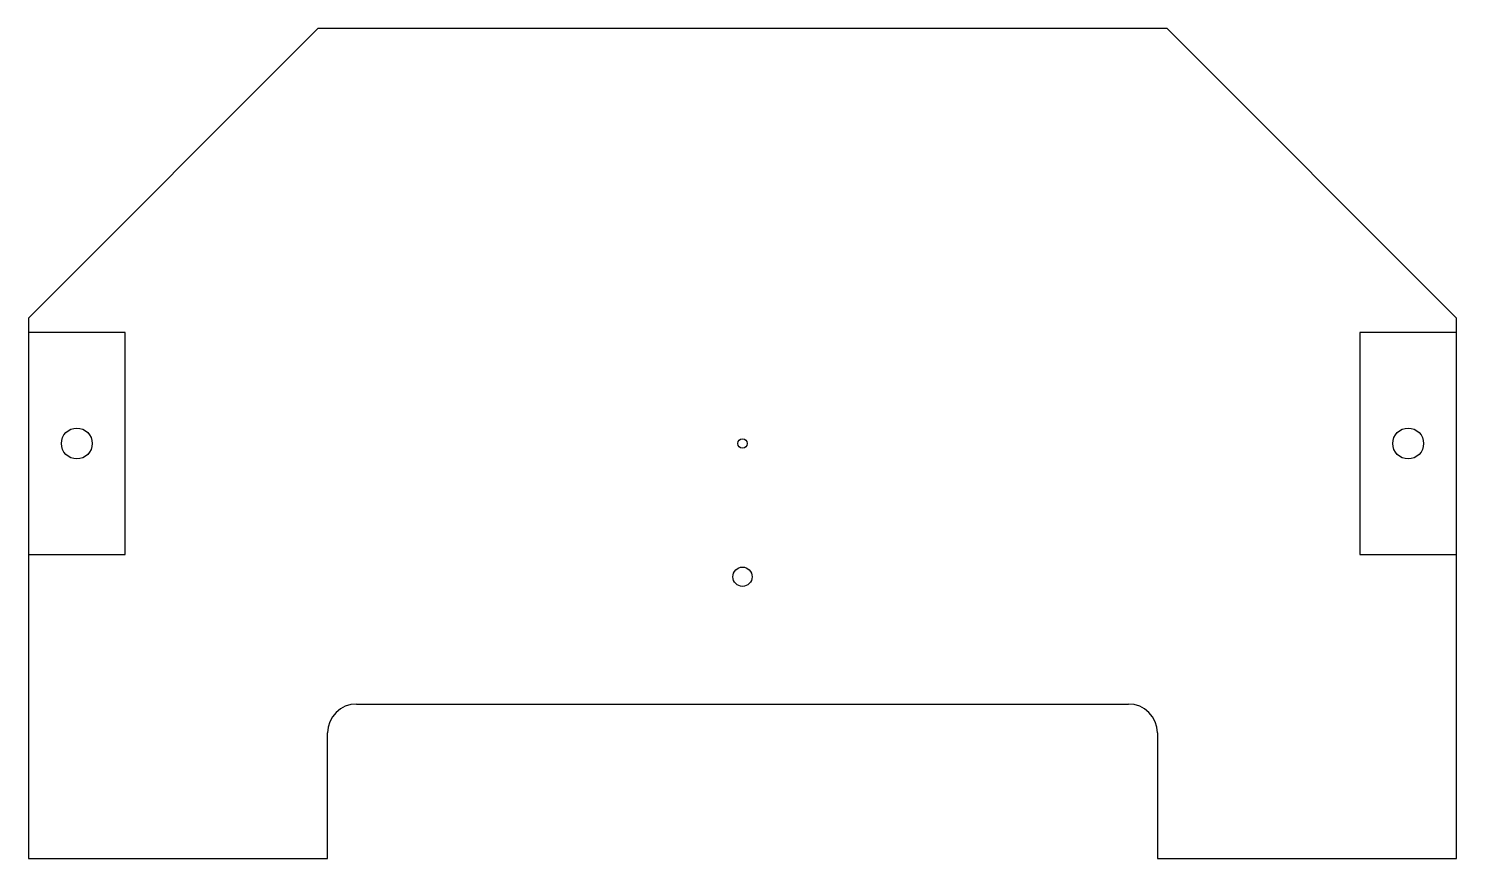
# Model space of a CAD drawing. Extents: x -74 to 74, y -43 to 43.
import ezdxf

# ---------------------------------------------------------------- set-up
doc = ezdxf.new("R2010")
doc.units = 0
doc.layers.add('MODELSKETCH_VISIBLE', color=7, linetype='CONTINUOUS')

msp = doc.modelspace()

# ---------------------------------------------------------------- linework, layer by layer
at = {"layer": 'MODELSKETCH_VISIBLE'}
for p, q in [((-44, 43), (-74, 13)), ((44, 43), (-44, 43)), ((74, 13), (44, 43)), ((-74, 13), (-74, -43)), ((74, -43), (74, 13)), ((-64, 11.5), (-74, 11.5)), ((-74, 11.5), (-74, -11.5)), ((-64, -11.5), (-64, 11.5)), ((64, 11.5), (64, -11.5)), ((74, 11.5), (64, 11.5)), ((74, -11.5), (74, 11.5)), ((-74, -11.5), (-64, -11.5)), ((64, -11.5), (74, -11.5)), ((-40, -27), (40, -27)), ((-43, -43), (-43, -30)), ((43, -30), (43, -43)), ((-74, -43), (-43, -43)), ((43, -43), (74, -43))]:
    msp.add_line(p, q, dxfattribs=at)
for centre, radius in [((-69, 0), 1.6), ((69, 0), 1.6), ((0, 0), 0.5), ((0, -13.81), 1)]:
    msp.add_circle(centre, radius, dxfattribs=at)
for centre, start, end in [((-40, -30), 90, 180), ((40, -30), 0, 90)]:
    msp.add_arc(centre, 3, start, end, dxfattribs=at)

doc.saveas('drawing.dxf')
